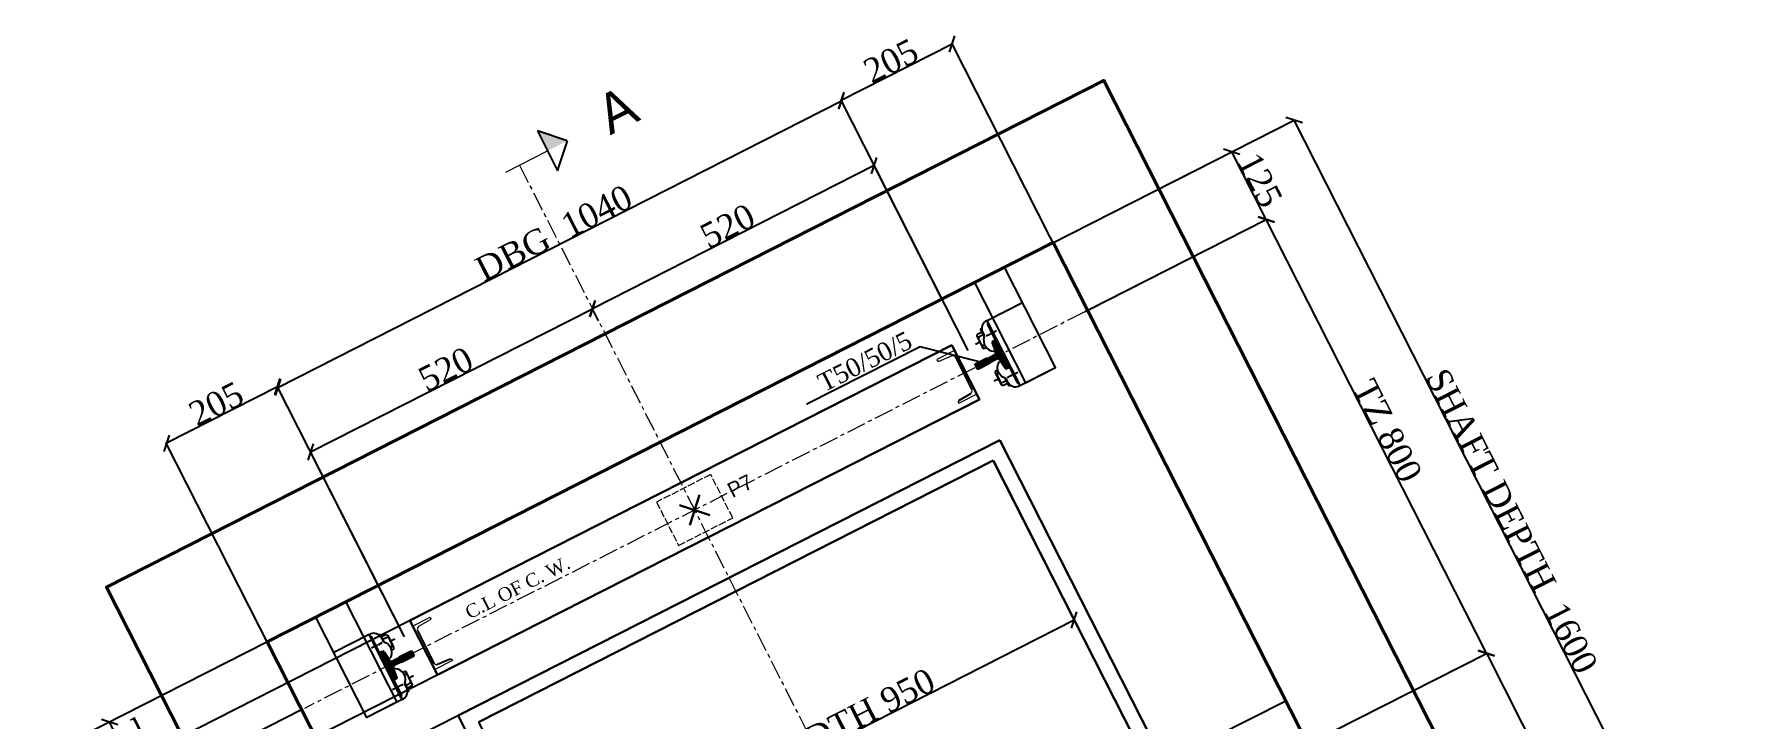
# Model space of a CAD drawing. Header units: millimetres. Extents: x 9028 to 18688, y -22518 to -16466.
# Drawn here: x 9028 to 11839, y -20512 to -19385 of the extents above; entities that cross this region are included whole.
import ezdxf
from ezdxf import colors
from ezdxf.entities.mleader import LeaderData, LeaderLine
from ezdxf.math import Vec2, Vec3

# ---------------------------------------------------------------- set-up
doc = ezdxf.new("R2010")
doc.units = ezdxf.units.MM
for name, pattern in [('ACAD_ISO02W100', [15, 12, -3]), ('ACAD_ISO10W100', [18, 12, -3, 0, -3]), ('CENTER', [50.8, 31.75, -6.35, 6.35, -6.35]), ('CENTER2', [28.575, 19.05, -3.175, 3.175, -3.175])]:
    doc.linetypes.add(name, pattern=pattern)
for name, color, linetype in [('7', 6, 'ACAD_ISO10W100'), ('PDF_0', 7, 'Continuous'), ('PDF_gide rail', 7, 'Continuous')]:
    doc.layers.add(name, color=color, linetype=linetype)
for name, color, linetype, lineweight in [('Car', 3, 'Continuous', 18), ('CL', 2, 'CENTER', 0), ('DL', 8, 'ACAD_ISO02W100', 0), ('step&guides', 3, 'Continuous', 30), ('Wall', 1, 'Continuous', 50)]:
    doc.layers.add(name, color=color, linetype=linetype, lineweight=lineweight)
doc.styles.add('nassar2', font='cent.shx', dxfattribs={"height": 60})
doc.styles.add('top', font='cent.shx', dxfattribs={"height": 40})
doc.dimstyles.new('top', dxfattribs={"dimtxt": 35, "dimasz": 20, "dimexe": 1.25, "dimexo": 0.625, "dimtad": 1, "dimtxsty": 'top', "dimblk": 'OBLIQUE', "dimcen": 2.5, "dimadec": 0, "dimazin": 0, "dimtfac": 1, "dimtmove": 0, "dimatfit": 3, "dimldrblk": 'OBLIQUE', "dimfxl": 1, "dimarcsym": 0})
pattern_1 = [(71.9290164, (29973.86928, -20590.56033), (-0.11883411825, 0.0387743774), [])]

# ---------------------------------------------------------------- blocks, each defined once
blk = doc.blocks.new('_Oblique')
at = {"color": 0, "linetype": 'ByBlock', "lineweight": -2}
blk.add_line((-0.5, -0.5), (0.5, 0.5), dxfattribs=at)
blk = doc.blocks.new('*D3')
at = {"color": 0, "lineweight": -2, "transparency": 16777216}
for p, q in [((9482.6, -20071.9), (9946.3, -19836.4)), ((9952.5, -19848.6), (9945.7, -19835.2)), ((9593.9, -20290.9), (9482.1, -20070.7))]:
    blk.add_line(p, q, dxfattribs=at)
at = {"layer": 'Defpoints', "color": 0, "transparency": 16777216}
for p in [(9946.3, -19836.4), (9952.8, -19849.2), (9594.2, -20291.5)]:
    blk.add_point(p, dxfattribs=at)
at = {"color": 0, "lineweight": -2, "transparency": 16777216, "xscale": 20, "yscale": 20, "zscale": 20}
for p, rotation in [((9946.3, -19836.4), 26.92901637119429), ((9482.6, -20071.9), 206.9290163711943)]:
    blk.add_blockref('_Oblique', p, dxfattribs=dict(at, rotation=rotation))
at = {"color": 0, "transparency": 16777216, "insert": (9705.1, -19935.7), "char_height": 40, "attachment_point": 5, "rotation": 26.929, "style": 'top'}
blk.add_mtext('520', dxfattribs=at)
blk = doc.blocks.new('*D4')
at = {"color": 0, "lineweight": -2, "transparency": 16777216}
for p, q in [((10409.9, -19600.9), (9946.3, -19836.4)), ((10521.2, -19819.9), (10409.3, -19599.7)), ((9956.5, -19856.5), (9945.7, -19835.2))]:
    blk.add_line(p, q, dxfattribs=at)
at = {"layer": 'Defpoints', "color": 0, "transparency": 16777216}
for p in [(9946.3, -19836.4), (10521.4, -19820.5), (9956.8, -19857.1)]:
    blk.add_point(p, dxfattribs=at)
at = {"color": 0, "lineweight": -2, "transparency": 16777216, "xscale": 20, "yscale": 20, "zscale": 20}
for p, rotation in [((10409.9, -19600.9), 26.92901637119424), ((9946.3, -19836.4), 206.9290163711943)]:
    blk.add_blockref('_Oblique', p, dxfattribs=dict(at, rotation=rotation))
at = {"color": 0, "transparency": 16777216, "insert": (10168.7, -19700.2), "char_height": 40, "attachment_point": 5, "rotation": 26.929, "style": 'top'}
blk.add_mtext('520', dxfattribs=at)
blk = doc.blocks.new('*D5')
at = {"color": 0, "lineweight": -2, "transparency": 16777216}
for p, q in [((9428.7, -19965.7), (10356, -19494.7)), ((10564.3, -19904.9), (10355.4, -19493.6)), ((9637.1, -20375.9), (9428.2, -19964.6))]:
    blk.add_line(p, q, dxfattribs=at)
at = {"layer": 'Defpoints', "color": 0, "transparency": 16777216}
for p in [(10356, -19494.7), (10564.6, -19905.4), (9637.3, -20376.4)]:
    blk.add_point(p, dxfattribs=at)
at = {"color": 0, "lineweight": -2, "transparency": 16777216, "xscale": 20, "yscale": 20, "zscale": 20}
for p, rotation in [((10356, -19494.7), 26.92901637119429), ((9428.7, -19965.7), 206.9290163711943)]:
    blk.add_blockref('_Oblique', p, dxfattribs=dict(at, rotation=rotation))
at = {"color": 0, "transparency": 16777216, "insert": (9883, -19711.8), "char_height": 40, "attachment_point": 5, "rotation": 26.929, "style": 'top'}
blk.add_mtext('DBG  1040', dxfattribs=at)
blk = doc.blocks.new('*D6')
at = {"color": 0, "lineweight": -2, "transparency": 16777216}
for p, q in [((9428.2, -19964.6), (9245.4, -20057.5)), ((9634.4, -20370.7), (9427.6, -19963.5)), ((9467.8, -20495.2), (9244.8, -20056.3))]:
    blk.add_line(p, q, dxfattribs=at)
at = {"layer": 'Defpoints', "color": 0, "transparency": 16777216}
for p in [(9245.4, -20057.5), (9634.7, -20371.2), (9468.1, -20495.8)]:
    blk.add_point(p, dxfattribs=at)
at = {"color": 0, "lineweight": -2, "transparency": 16777216, "xscale": 20, "yscale": 20, "zscale": 20}
for p, rotation in [((9428.2, -19964.6), 26.92901637119424), ((9245.4, -20057.5), 206.9290163711943)]:
    blk.add_blockref('_Oblique', p, dxfattribs=dict(at, rotation=rotation))
at = {"color": 0, "transparency": 16777216, "insert": (9327.4, -19992.7), "char_height": 40, "attachment_point": 5, "rotation": 26.929, "style": 'top'}
blk.add_mtext('205', dxfattribs=at)
blk = doc.blocks.new('*D7')
at = {"color": 0, "lineweight": -2, "transparency": 16777216}
for p, q in [((10355.4, -19493.6), (10538.2, -19400.8)), ((10760.5, -19838.5), (10537.6, -19399.7)), ((10564.3, -19904.9), (10354.8, -19492.5))]:
    blk.add_line(p, q, dxfattribs=at)
at = {"layer": 'Defpoints', "color": 0, "transparency": 16777216}
for p in [(10538.2, -19400.8), (10760.8, -19839.1), (10564.6, -19905.4)]:
    blk.add_point(p, dxfattribs=at)
at = {"color": 0, "lineweight": -2, "transparency": 16777216, "xscale": 20, "yscale": 20, "zscale": 20}
for p, rotation in [((10538.2, -19400.8), 26.92901637119427), ((10355.4, -19493.6), 206.9290163711943)]:
    blk.add_blockref('_Oblique', p, dxfattribs=dict(at, rotation=rotation))
at = {"color": 0, "transparency": 16777216, "insert": (10437.4, -19428.8), "char_height": 40, "attachment_point": 5, "rotation": 26.929, "style": 'top'}
blk.add_mtext('205', dxfattribs=at)
blk = doc.blocks.new('*D15')
at = {"color": 0, "lineweight": -2, "transparency": 16777216}
for p, q in [((10910.9, -19622.7), (10999.3, -19577.8)), ((11054.8, -19689.8), (10998.2, -19578.3)), ((10756.9, -19841.1), (11055.9, -19689.2))]:
    blk.add_line(p, q, dxfattribs=at)
at = {"layer": 'Defpoints', "color": 0, "transparency": 16777216}
for p in [(10998.2, -19578.3), (10910.3, -19623), (10756.4, -19841.4)]:
    blk.add_point(p, dxfattribs=at)
at = {"color": 0, "lineweight": -2, "transparency": 16777216, "xscale": 20, "yscale": 20, "zscale": 20}
for p, rotation in [((10998.2, -19578.3), 116.9290163711014), ((11054.8, -19689.8), 296.9290163711014)]:
    blk.add_blockref('_Oblique', p, dxfattribs=dict(at, rotation=rotation))
at = {"color": 0, "transparency": 16777216, "insert": (11044.9, -19624.7), "char_height": 40, "attachment_point": 5, "rotation": 296.929, "style": 'top'}
blk.add_mtext('125', dxfattribs=at)
blk = doc.blocks.new('*D16')
at = {"color": 0, "lineweight": -2, "transparency": 16777216}
for p, q in [((11119.2, -20554.3), (11418.3, -20402.5)), ((11417.1, -20403), (11722.8, -21004.8)), ((11429.4, -21153.9), (11724, -21004.3))]:
    blk.add_line(p, q, dxfattribs=at)
at = {"layer": 'Defpoints', "color": 0, "transparency": 16777216}
for p in [(11118.7, -20554.6), (11722.8, -21004.8), (11428.8, -21154.2)]:
    blk.add_point(p, dxfattribs=at)
at = {"color": 0, "lineweight": -2, "transparency": 16777216, "xscale": 20, "yscale": 20, "zscale": 20}
for p, rotation in [((11417.1, -20403), 116.9290163711014), ((11722.8, -21004.8), 296.9290163711014)]:
    blk.add_blockref('_Oblique', p, dxfattribs=dict(at, rotation=rotation))
at = {"color": 0, "transparency": 16777216, "insert": (11588.4, -20694.6), "char_height": 40, "attachment_point": 5, "rotation": 296.929, "style": 'top'}
blk.add_mtext('675', dxfattribs=at)
blk = doc.blocks.new('*D17')
at = {"color": 0, "lineweight": -2, "transparency": 16777216}
for p, q in [((10761.4, -19838.8), (11055.9, -19689.2)), ((11417.1, -20403), (11054.8, -19689.8)), ((11119.2, -20554.3), (11418.3, -20402.5))]:
    blk.add_line(p, q, dxfattribs=at)
at = {"layer": 'Defpoints', "color": 0, "transparency": 16777216}
for p in [(11054.8, -19689.8), (10760.8, -19839.1), (11118.7, -20554.6)]:
    blk.add_point(p, dxfattribs=at)
at = {"color": 0, "lineweight": -2, "transparency": 16777216, "xscale": 20, "yscale": 20, "zscale": 20}
for p, rotation in [((11054.8, -19689.8), 116.9290163711014), ((11417.1, -20403), 296.9290163711014)]:
    blk.add_blockref('_Oblique', p, dxfattribs=dict(at, rotation=rotation))
at = {"color": 0, "transparency": 16777216, "insert": (11254.4, -20037), "char_height": 40, "attachment_point": 5, "rotation": 296.929, "style": 'top'}
blk.add_mtext('TZ 800', dxfattribs=at)
blk = doc.blocks.new('*D20')
at = {"color": 0, "lineweight": -2, "transparency": 16777216}
for p, q in [((9410.9, -20384.6), (9040.3, -20572.9)), ((9467.5, -20496.1), (9096.9, -20684.3)), ((9098, -20683.8), (9041.4, -20572.3))]:
    blk.add_line(p, q, dxfattribs=at)
at = {"layer": 'Defpoints', "color": 0, "transparency": 16777216}
for p in [(9411.4, -20384.3), (9468.1, -20495.8), (9041.4, -20572.3)]:
    blk.add_point(p, dxfattribs=at)
at = {"color": 0, "lineweight": -2, "transparency": 16777216, "xscale": 20, "yscale": 20, "zscale": 20}
for p, rotation in [((9041.4, -20572.3), 116.9290163711014), ((9098, -20683.8), 296.9290163711014)]:
    blk.add_blockref('_Oblique', p, dxfattribs=dict(at, rotation=rotation))
at = {"color": 0, "transparency": 16777216, "insert": (9088.1, -20618.7), "char_height": 40, "attachment_point": 5, "rotation": 296.929, "style": 'top'}
blk.add_mtext('125', dxfattribs=at)
blk = doc.blocks.new('*D30')
at = {"color": 0, "lineweight": -2, "transparency": 16777216}
for p, q in [((10606.1, -20086.6), (10739.6, -20349.3)), ((9892, -20778.4), (10739, -20348.1)), ((9759.2, -20516.9), (9892.6, -20779.5))]:
    blk.add_line(p, q, dxfattribs=at)
at = {"layer": 'Defpoints', "color": 0, "transparency": 16777216}
for p in [(10605.9, -20086.1), (10739, -20348.1), (9758.9, -20516.3)]:
    blk.add_point(p, dxfattribs=at)
at = {"color": 0, "lineweight": -2, "transparency": 16777216, "xscale": 20, "yscale": 20, "zscale": 20}
for p, rotation in [((10739, -20348.1), 26.92901637119429), ((9892, -20778.4), 206.9290163711943)]:
    blk.add_blockref('_Oblique', p, dxfattribs=dict(at, rotation=rotation))
at = {"color": 0, "transparency": 16777216, "insert": (10306.2, -20544.9), "char_height": 40, "attachment_point": 5, "rotation": 26.929, "style": 'top'}
blk.add_mtext('CAR WIDTH 950', dxfattribs=at)
blk = doc.blocks.new('*D21')
at = {"color": 0, "lineweight": -2, "transparency": 16777216}
for p, q in [((10700.3, -19729.6), (11102, -19525.6)), ((11825.5, -20952.7), (11100.8, -19526.2)), ((11424.9, -21156.2), (11826.6, -20952.1))]:
    blk.add_line(p, q, dxfattribs=at)
at = {"layer": 'Defpoints', "color": 0, "transparency": 16777216}
for p in [(11100.8, -19526.2), (10699.8, -19729.9), (11424.4, -21156.4)]:
    blk.add_point(p, dxfattribs=at)
at = {"color": 0, "lineweight": -2, "transparency": 16777216, "xscale": 20, "yscale": 20, "zscale": 20}
for p, rotation in [((11100.8, -19526.2), 116.9290163711014), ((11825.5, -20952.7), 296.9290163711014)]:
    blk.add_blockref('_Oblique', p, dxfattribs=dict(at, rotation=rotation))
at = {"color": 0, "transparency": 16777216, "insert": (11458.9, -20185.5), "char_height": 40, "attachment_point": 5, "rotation": 296.929, "style": 'top'}
blk.add_mtext('SHAFT DEPTH  1600', dxfattribs=at)
blk = doc.blocks.new('*D31')
at = {"color": 0, "lineweight": -2, "transparency": 16777216}
for p, q in [((9645.5, -20349.6), (9184.8, -20583.6)), ((9690.7, -20438.8), (9230.1, -20672.8)), ((9185.9, -20583), (9231.2, -20672.2))]:
    blk.add_line(p, q, dxfattribs=at)
at = {"layer": 'Defpoints', "color": 0, "transparency": 16777216}
for p in [(9646, -20349.3), (9691.3, -20438.5), (9231.2, -20672.2)]:
    blk.add_point(p, dxfattribs=at)
at = {"color": 0, "lineweight": -2, "transparency": 16777216, "xscale": 20, "yscale": 20, "zscale": 20}
for p, rotation in [((9185.9, -20583), 116.9290163711014), ((9231.2, -20672.2), 296.9290163711014)]:
    blk.add_blockref('_Oblique', p, dxfattribs=dict(at, rotation=rotation))
at = {"color": 0, "transparency": 16777216, "insert": (9226.9, -20618.3), "char_height": 40, "attachment_point": 5, "rotation": 296.929, "style": 'top'}
blk.add_mtext('100', dxfattribs=at)
blk = doc.blocks.new('*D32')
at = {"color": 0, "lineweight": -2, "transparency": 16777216}
for p, q in [((9690.7, -20438.8), (9230.1, -20672.8)), ((9724.7, -20505.6), (9264, -20739.6)), ((9231.2, -20672.2), (9265.1, -20739.1))]:
    blk.add_line(p, q, dxfattribs=at)
at = {"layer": 'Defpoints', "color": 0, "transparency": 16777216}
for p in [(9691.3, -20438.5), (9725.3, -20505.3), (9265.1, -20739.1)]:
    blk.add_point(p, dxfattribs=at)
at = {"color": 0, "lineweight": -2, "transparency": 16777216, "xscale": 20, "yscale": 20, "zscale": 20}
for p, rotation in [((9231.2, -20672.2), 116.9290163711014), ((9265.1, -20739.1), 296.9290163711014)]:
    blk.add_blockref('_Oblique', p, dxfattribs=dict(at, rotation=rotation))
at = {"color": 0, "transparency": 16777216, "insert": (9266.5, -20696.3), "char_height": 40, "attachment_point": 5, "rotation": 296.929, "style": 'top'}
blk.add_mtext('75', dxfattribs=at)
blk = doc.blocks.new('*D23')
at = {"color": 0, "lineweight": -2, "transparency": 16777216}
for p, q in [((9185.9, -20583), (9151.9, -20516.2)), ((9152.5, -20515.9), (9153, -20515.6)), ((9186.4, -20582.8), (9187, -20582.5))]:
    blk.add_line(p, q, dxfattribs=at)
at = {"layer": 'Defpoints', "color": 0, "transparency": 16777216}
for p in [(9151.9, -20516.2), (9151.9, -20516.2), (9185.9, -20583)]:
    blk.add_point(p, dxfattribs=at)
at = {"color": 0, "lineweight": -2, "transparency": 16777216, "xscale": 20, "yscale": 20, "zscale": 20}
for p, rotation in [((9151.9, -20516.2), 116.9290163711014), ((9185.9, -20583), 296.9290163711014)]:
    blk.add_blockref('_Oblique', p, dxfattribs=dict(at, rotation=rotation))
at = {"color": 0, "transparency": 16777216, "insert": (9187.3, -20540.3), "char_height": 40, "attachment_point": 5, "rotation": 296.929, "style": 'top'}
blk.add_mtext('75', dxfattribs=at)

msp = doc.modelspace()

# ---------------------------------------------------------------- hatches: boundary and pattern name
h = msp.add_hatch()
h.set_pattern_fill('ANSI31', color=256, angle=26.929016)
h.set_pattern_definition(pattern_1)
h.paths.add_polyline_path([(10611.257, -19886.91), (10606.533, -19889.31, 0.26508525), (10604.627, -19893.289), (10609.553, -19906.992, -0.36605419), (10607.39, -19912.842), (10596.174, -19918.539), (10595.766, -19917.736), (10575.948, -19927.803), (10578.001, -19931.844), (10622.579, -19909.199)])
h = msp.add_hatch()
h.set_pattern_fill('ANSI31', color=256, angle=26.929016)
h.set_pattern_definition(pattern_1)
edge = h.paths.add_edge_path()
edge.add_line((10634.115, -19931.909), (10629.391, -19934.309))
edge.add_arc((10627.93, -19930.102), 4.453, 229.755892, 289.143056, ccw=False)
edge.add_line((10625.053, -19933.501), (10616.893, -19921.441))
edge.add_arc((10612.885, -19924.138), 4.83, 33.941316, 114.36277)
edge.add_line((10610.893, -19919.738), (10599.677, -19925.435))
edge.add_line((10599.677, -19925.435), (10600.085, -19926.238))
edge.add_line((10600.085, -19926.238), (10580.267, -19936.305))
edge.add_line((10580.267, -19936.305), (10578.001, -19931.844))
edge.add_line((10578.001, -19931.844), (10622.579, -19909.199))
edge.add_line((10622.579, -19909.199), (10634.115, -19931.909))
h = msp.add_hatch()
h.set_pattern_fill('ANSI31', color=256, angle=26.929016)
h.set_pattern_definition(pattern_1)
h.paths.add_polyline_path([(9594.869, -20403.201), (9599.593, -20400.801, -0.26508525), (9603.931, -20401.609), (9612.091, -20413.669, 0.36605419), (9618.091, -20415.372), (9629.307, -20409.675), (9628.899, -20408.872), (9648.717, -20398.805), (9650.77, -20402.845), (9606.191, -20425.49)])
h = msp.add_hatch()
h.set_pattern_fill('ANSI31', color=256, angle=26.929016)
h.set_pattern_definition(pattern_1)
edge = h.paths.add_edge_path()
edge.add_line((9617.727, -20448.2), (9622.451, -20445.8))
edge.add_arc((9619.915, -20442.139), 4.453, 304.714977, 364.102141)
edge.add_line((9624.357, -20441.821), (9619.431, -20428.118))
edge.add_arc((9623.972, -20426.472), 4.83, 479.495263, 559.916717, ccw=False)
edge.add_line((9621.594, -20422.268), (9632.81, -20416.571))
edge.add_line((9632.81, -20416.571), (9633.218, -20417.374))
edge.add_line((9633.218, -20417.374), (9653.036, -20407.307))
edge.add_line((9653.036, -20407.307), (9650.77, -20402.845))
edge.add_line((9650.77, -20402.845), (9606.191, -20425.49))
edge.add_line((9606.191, -20425.49), (9617.727, -20448.2))
at = {"layer": 'Car', "lineweight": 25, "ltscale": 4, "transparency": 16777216}
h = msp.add_hatch(color=256, dxfattribs=at)
h.dxf.hatch_style = 1
h.paths.add_polyline_path([(9872.353, -19576.786), (9855.799, -19543.974), (9904.968, -19560.331)])

# ---------------------------------------------------------------- linework, layer by layer
for p, q in [((9415.899, -20382.082), (10699.757, -19729.926)), ((10595.489, -19855.869), (10653.809, -19826.245)), ((10611.364, -19887.121), (10595.489, -19855.869)), ((10606.533, -19889.31), (10611.257, -19886.91)), ((10611.364, -19887.121), (10634.008, -19931.699)), ((10543.398, -19916.222), (10570.546, -19969.667)), ((10595.713, -19917.631), (10575.895, -19927.698)), ((10575.895, -19927.698), (10580.107, -19935.989)), ((10575.895, -19927.698), (10580.107, -19935.989)), ((10580.107, -19935.989), (10575.895, -19927.698)), ((10595.766, -19917.736), (10575.948, -19927.803)), ((10575.948, -19927.803), (10580.16, -19936.095)), ((10575.948, -19927.803), (10580.16, -19936.095)), ((10599.925, -19925.923), (10580.107, -19935.989)), ((10599.978, -19926.028), (10580.16, -19936.095)), ((10596.174, -19918.539), (10595.713, -19917.631)), ((10607.39, -19912.842), (10596.174, -19918.539)), ((10599.463, -19925.014), (10599.925, -19925.923)), ((10610.719, -19919.396), (10599.503, -19925.093)), ((10629.177, -19933.888), (10633.901, -19931.489)), ((10629.177, -19933.888), (10633.781, -19931.55)), ((10634.008, -19931.699), (10649.669, -19962.529)), ((10647.439, -19963.662), (10707.988, -19932.905)), ((9594.976, -20403.411), (9579.101, -20372.16)), ((9658.563, -20365.688), (9685.711, -20419.133)), ((9599.593, -20400.801), (9594.869, -20403.201)), ((9594.976, -20403.411), (9617.62, -20447.989)), ((9628.846, -20408.767), (9648.664, -20398.7)), ((9628.899, -20408.872), (9648.717, -20398.805)), ((9633.057, -20417.058), (9652.876, -20406.991)), ((9633.111, -20417.163), (9652.929, -20407.096)), ((9648.664, -20398.7), (9652.876, -20406.991)), ((9648.664, -20398.7), (9652.876, -20406.991)), ((9652.876, -20406.991), (9648.664, -20398.7)), ((9648.717, -20398.805), (9652.929, -20407.096)), ((9648.717, -20398.805), (9652.929, -20407.096)), ((9618.091, -20415.372), (9629.307, -20409.675)), ((9621.42, -20421.926), (9632.636, -20416.229)), ((9629.307, -20409.675), (9628.846, -20408.767)), ((9632.596, -20416.15), (9633.057, -20417.058)), ((9622.238, -20445.379), (9617.513, -20447.779)), ((9617.62, -20447.989), (9633.281, -20478.82)), ((9622.238, -20445.379), (9617.634, -20447.718)), ((10971, -20539.912), (11086.904, -20481.036))]:
    msp.add_line(p, q)
for points in [[(10658.585, -19958.001), (10707.988, -19932.905), (10624.341, -19768.234), (10574.937, -19793.33)], [(9624.365, -20483.349), (9574.962, -20508.444), (9491.315, -20343.773), (9540.718, -20318.678)]]:
    msp.add_lwpolyline(points, close=True)
for points in [[(9579.101, -20372.16), (9520.782, -20401.784)], [(9633.388, -20479.03), (9606.641, -20492.617)]]:
    msp.add_lwpolyline(points)
at = {"layer": 'Car', "lineweight": 25, "ltscale": 4, "transparency": 33554666}
for p, q in [((9904.968, -19560.331, -114), (9855.799, -19543.974, -114)), ((9855.799, -19543.974, -114), (9888.907, -19609.598, -114)), ((9888.907, -19609.598, -114), (9905.128, -19560.391, -114))]:
    msp.add_line(p, q, dxfattribs=at)
at = {"layer": 'Car', "ltscale": 4, "transparency": 33554666}
msp.add_line((9803.891, -19611.562, -114), (9872.353, -19576.786, -114), dxfattribs=at)
at = {"layer": 'Car', "linetype": 'CENTER2', "lineweight": 30, "ltscale": 4, "transparency": 33554666}
for p, q in [((10106.325, -20192.317), (10122.553, -20142.582)), ((10139.306, -20175.564), (10089.571, -20159.336))]:
    msp.add_line(p, q, dxfattribs=at)
at = {"layer": 'CL'}
for p, q in [((9826.288, -19600.186, -110.467), (11086.923, -22081.917)), ((10756.368, -19841.372), (9472.509, -20493.528))]:
    msp.add_line(p, q, dxfattribs=at)
at = {"layer": 'DL'}
msp.add_lwpolyline([(10088.053, -20225.607), (10177.21, -20180.318), (10140.979, -20108.993), (10051.822, -20154.281)], close=True, dxfattribs=at)
at = {"layer": 'PDF_0', "lineweight": 25}
for points in [[(10586.351, -19869.272), (10584.61, -19870.156), (10590.8, -19882.343, 0.19879356), (10590.676, -19879.942)], [(10578.729, -19879.066, 0.42555746), (10580.762, -19883.062), (10589.032, -19878.861)], [(10594.407, -19900.223), (10590.49, -19902.212, -0.42555746), (10588.456, -19898.217)], [(10590.788, -19882.345, 0.4769017), (10606.317, -19906.369, 0.14500939), (10607.544, -19906.143)], [(10625.516, -19950.711, -0.4769017), (10615.273, -19924.001, -0.14500939), (10616.18, -19923.144)], [(10613.213, -19937.244), (10609.296, -19939.234, 0.42555746), (10611.323, -19943.233)], [(10621.051, -19962.383, -0.42555746), (10619.023, -19958.385), (10627.293, -19954.184)], [(10633.456, -19962.004), (10631.715, -19962.889), (10625.524, -19950.702, -0.19879356), (10627.389, -19952.219)], [(9595.315, -20372.685), (9597.056, -20371.8), (9603.246, -20383.987, -0.19879356), (9601.381, -20382.47)], [(9607.719, -20372.306, -0.42555746), (9609.747, -20376.304), (9601.477, -20380.505)], [(9603.255, -20383.978, -0.4769017), (9613.497, -20410.688, -0.14500939), (9612.591, -20411.546)], [(9615.558, -20397.445), (9619.475, -20395.455, 0.42555746), (9617.447, -20391.456)], [(9637.983, -20452.345, 0.4769017), (9622.454, -20428.32, 0.14500939), (9621.226, -20428.546)], [(9634.363, -20434.466), (9638.28, -20432.477, -0.42555746), (9640.314, -20436.472)], [(9642.42, -20465.417), (9644.161, -20464.533), (9637.97, -20452.346, 0.19879356), (9638.095, -20454.747)], [(9650.042, -20455.623, 0.42555746), (9648.008, -20451.627), (9639.739, -20455.828)]]:
    msp.add_lwpolyline(points, format="xyb", dxfattribs=at)
for points in [[(10595.489, -19855.869), (10593.259, -19857.002)], [(10608.507, -19885.942), (10596.79, -19862.874)], [(10597.058, -19858.958), (10648.314, -19959.862)], [(10648.314, -19959.862), (10597.058, -19858.958)], [(10597.058, -19858.958), (10648.314, -19959.862)], [(10602.397, -19876.818), (10611.325, -19872.283)], [(10576.686, -19894.441), (10583.65, -19890.903)], [(10576.686, -19894.441), (10583.65, -19890.903)], [(10578.551, -19878.709), (10586.821, -19874.509)], [(10578.895, -19881.497), (10588.623, -19900.647)], [(10584.52, -19890.461), (10585.391, -19890.019)], [(10587.912, -19874.502), (10590.565, -19879.725)], [(10591.761, -19896.091), (10588.279, -19897.86)], [(10594.192, -19880.986), (10600.113, -19877.978)], [(10600.672, -19877.694), (10601.597, -19877.224)], [(10603.968, -19893.176), (10608.404, -19904.064)], [(10604.604, -19890.115), (10606.345, -19889.231), (10608.637, -19887.967)], [(10624.543, -19933.679), (10618.366, -19923.676)], [(10607.431, -19954.965), (10614.394, -19951.428)], [(10607.431, -19954.965), (10614.394, -19951.428)], [(10619.186, -19960.815), (10609.458, -19941.665)], [(10614.988, -19941.818), (10611.506, -19943.587)], [(10615.265, -19950.986), (10616.135, -19950.543)], [(10627.389, -19934.971), (10629.13, -19934.087), (10631.503, -19932.981)], [(10630.153, -19957.659), (10627.5, -19952.436)], [(10628.834, -19949.183), (10634.755, -19946.176)], [(10633.061, -19934.28), (10644.779, -19957.348)], [(10635.314, -19945.892), (10636.24, -19945.422)], [(10637.039, -19945.016), (10645.967, -19940.481)], [(10549.338, -19987.322), (10568.896, -19975.799)], [(10621.234, -19962.737), (10629.504, -19958.536)], [(10649.669, -19962.529), (10647.439, -19963.662)], [(9579.101, -20372.16), (9581.331, -20371.027)], [(9580.67, -20375.248), (9631.926, -20476.152)], [(9631.926, -20476.152), (9580.67, -20375.248)], [(9580.67, -20375.248), (9631.926, -20476.152)], [(9595.709, -20400.409), (9583.991, -20377.341)], [(9598.617, -20377.03), (9601.27, -20382.253)], [(9607.536, -20371.952), (9599.266, -20376.153)], [(9609.584, -20373.874), (9619.312, -20393.024)], [(9591.945, -20390.093), (9583.017, -20394.628)], [(9593.67, -20389.217), (9592.744, -20389.687)], [(9600.149, -20385.926), (9594.228, -20388.933)], [(9601.381, -20399.718), (9599.64, -20400.602), (9597.268, -20401.708)], [(9604.227, -20401.01), (9610.404, -20411.014)], [(9613.505, -20383.704), (9612.635, -20384.146)], [(9613.782, -20392.871), (9617.264, -20391.103)], [(9621.34, -20379.724), (9614.376, -20383.261)], [(9621.34, -20379.724), (9614.376, -20383.261)], [(9624.802, -20441.513), (9620.366, -20430.626)], [(9649.875, -20453.192), (9640.147, -20434.042)], [(9712.477, -20412.419), (9691.636, -20421.417)], [(9626.587, -20458.291), (9617.659, -20462.826)], [(9624.166, -20444.574), (9622.425, -20445.458), (9620.133, -20446.722)], [(9620.263, -20448.747), (9631.981, -20471.815)], [(9628.312, -20457.415), (9627.386, -20457.885)], [(9634.791, -20454.123), (9628.87, -20457.131)], [(9637.009, -20438.598), (9640.491, -20436.829)], [(9640.858, -20460.187), (9638.205, -20454.964)], [(9650.219, -20455.98), (9641.95, -20460.18)], [(9644.25, -20444.228), (9643.379, -20444.67)], [(9652.084, -20440.249), (9645.12, -20443.786)], [(9652.084, -20440.249), (9645.12, -20443.786)], [(9633.281, -20478.82), (9635.511, -20477.687)]]:
    msp.add_lwpolyline(points, dxfattribs=at)
at = {"layer": 'PDF_0', "lineweight": 13}
for points in [[(10549.338, -19987.322), (10548.917, -19987.536), (10548.71, -19988.171), (10548.503, -19988.805), (10548.296, -19989.44), (10548.089, -19990.075), (10548.302, -19990.495), (10548.944, -19991.758), (10578.402, -19976.794), (10542.061, -19905.253), (10513.024, -19920.003), (10513.665, -19921.266), (10513.879, -19921.687), (10514.093, -19922.107), (10514.728, -19922.315), (10514.941, -19922.735), (10515.362, -19922.522), (10515.997, -19922.729), (10516.418, -19922.515), (10516.838, -19922.301), (10536.838, -19913.73)], [(9712.477, -20412.419), (9712.898, -20412.205), (9713.533, -20412.412), (9714.167, -20412.619), (9714.802, -20412.827), (9715.436, -20413.034), (9715.65, -20413.454), (9716.291, -20414.717), (9686.833, -20429.681), (9650.493, -20358.14), (9679.53, -20343.39), (9680.172, -20344.652), (9680.385, -20345.073), (9680.599, -20345.494), (9680.392, -20346.129), (9680.606, -20346.549), (9680.185, -20346.763), (9679.978, -20347.398), (9679.557, -20347.611), (9679.136, -20347.825), (9660.419, -20358.921)]]:
    msp.add_lwpolyline(points, dxfattribs=at)
at = {"layer": 'PDF_0', "lineweight": 25}
for centre, radius, start, end in [((10600.534, -19868.785), 13.848, 121.693317, 205.376721), ((10599.576, -19861.605), 3.062, 136.903806, 204.494386), ((10613.573, -19875.977), 33.439, 192.679402, 221.178631), ((10606.94, -19892.196), 3.129, 138.301889, 198.236527), ((10606.692, -19887.075), 2.139, 335.361259, 31.969803), ((10607.382, -19904.859), 1.295, 277.183069, 37.881444), ((10644.097, -19936.066), 33.439, 192.679402, 221.178631), ((10627.086, -19931.857), 3.129, 215.621506, 275.556144), ((10642.214, -19950.838), 13.848, 208.481312, 292.164715), ((10631.076, -19935.078), 2.139, 21.88823, 78.496774), ((10647.447, -19955.846), 3.062, 209.363647, 276.954226), ((9581.323, -20378.843), 3.062, 29.363647, 96.954226), ((9586.556, -20383.851), 13.848, 28.481312, 112.164715), ((9584.673, -20398.623), 33.439, 12.679402, 41.178631), ((9597.694, -20399.612), 2.139, 201.88823, 258.496774), ((9601.684, -20402.832), 3.129, 35.621506, 95.556144), ((9611.649, -20410.657), 1.295, 195.976588, 316.674963), ((9622.078, -20447.614), 2.139, 155.361259, 211.969803), ((9621.83, -20442.493), 3.129, 318.301889, 18.236527), ((9628.236, -20465.904), 13.848, 301.693317, 25.376721), ((9615.197, -20458.712), 33.439, 12.679402, 41.178631), ((9629.194, -20473.084), 3.062, 316.903806, 24.494386)]:
    msp.add_arc(centre, radius, start, end, dxfattribs=at)
at = {"layer": 'PDF_0', "lineweight": 13}
for centre, radius, start, end in [((10538.351, -19919.627), 6.088, 34.013061, 104.39235), ((10565.916, -19971.691), 5.052, 300.290859, 23.611486), ((9664.289, -20363.621), 6.088, 129.465683, 199.844972), ((9690.075, -20416.588), 5.052, 210.246546, 293.567174)]:
    msp.add_arc(centre, radius, start, end, dxfattribs=at)
at = {"layer": 'PDF_gide rail', "lineweight": 25}
for points in [[(10604.627, -19893.289), (10609.611, -19907.045)], [(10624.84, -19933.08), (10616.671, -19920.943)], [(10624.84, -19933.08), (10616.671, -19920.943)], [(9603.931, -20401.609), (9612.1, -20413.746)], [(9624.143, -20441.4), (9619.159, -20427.645)], [(9624.143, -20441.4), (9619.159, -20427.645)]]:
    msp.add_lwpolyline(points, dxfattribs=at)
for centre, radius, start, end in [((10609.069, -19892.971), 4.453, 124.714977, 184.102141), ((10605.012, -19908.638), 4.83, 299.495263, 20.362059), ((10612.857, -19923.371), 4.514, 31.370453, 118.270119), ((10627.717, -19929.681), 4.453, 229.755892, 289.143056), ((10627.717, -19929.681), 4.453, 229.755892, 289.143056), ((9601.054, -20405.008), 4.453, 49.755892, 109.143056), ((9616.099, -20410.972), 4.83, 213.495974, 294.36277), ((9623.37, -20425.997), 4.514, 115.587914, 202.48758), ((9619.701, -20441.719), 4.453, 304.714977, 4.102141), ((9619.701, -20441.719), 4.453, 304.714977, 4.102141)]:
    msp.add_arc(centre, radius, start, end, dxfattribs=at)
at = {"layer": 'step&guides'}
for p, q in [((9725.265, -20505.339), (10616.834, -20052.453)), ((10616.834, -20052.453), (11182.941, -21166.913)), ((9758.877, -20516.306), (10605.866, -20086.064)), ((10605.866, -20086.064), (11149.33, -21155.946)), ((9725.265, -20505.339), (10291.373, -21619.799))]:
    msp.add_line(p, q, dxfattribs=at)
msp.add_lwpolyline([(9691.299, -20438.471), (10582.876, -19985.602), (10537.587, -19896.445), (9646.01, -20349.314)], close=True, dxfattribs=at)
at = {"layer": 'Wall'}
for points in [[(11350.012, -21418.532), (11693.266, -21244.171), (10787.493, -19461.035), (9147.008, -20294.345), (10052.78, -22077.482), (10396.034, -21903.121)], [(10305.457, -21724.807), (10136.059, -21810.856), (9411.441, -20384.346), (10704.215, -19727.661), (11428.833, -21154.17), (11259.435, -21240.219)]]:
    msp.add_lwpolyline(points, dxfattribs=at)

# ---------------------------------------------------------------- texts
at = {"ltscale": 4, "transparency": 33554666, "insert": (9998.153, -19467.126, -114), "char_height": 65, "attachment_point": 3, "rotation": 26.65697}
msp.add_mtext_dynamic_manual_height_columns('A', width=315.98199, gutter_width=125, heights=[0], dxfattribs=at)
at = {"linetype": 'ACAD_ISO02W100', "ltscale": 4, "transparency": 33554666, "insert": (10165.436, -20125.868), "char_height": 25, "attachment_point": 1, "rotation": 26.929016}
msp.add_mtext_dynamic_manual_height_columns('P7', width=377.71746, gutter_width=125, heights=[0], dxfattribs=at)
at = {"layer": '7', "ltscale": 4, "rotation": 26.929016}
for s, width, gutter_width, insert, char_height, attachment_point in [('{\\Fcent|c0;T50/50/5}', 812.66208, 175, (10461.77, -19871.994), 30, 3), ('{\\Fcent|c0;C.L OF C. W.}', 920.85121, 12.5, (9734.246, -20327.753), 22, 1)]:
    msp.add_mtext_dynamic_manual_height_columns(s, width=width, gutter_width=gutter_width, heights=[0], dxfattribs=dict(at, insert=insert, char_height=char_height, attachment_point=attachment_point))

# ---------------------------------------------------------------- dimensions: what is measured, and where the dimension line sits
for base, p1, p2, angle, picture, middle in [((10538.168, -19400.775), (10564.573, -19905.409), (10760.826, -19839.107), 206.929016, '*D7', (10437.441, -19428.807)), ((9946.255, -19836.358), (10521.443, -19820.503), (9956.766, -19857.05), 206.929016, '*D4', (10168.722, -19700.219)), ((10998.22, -19578.316), (10756.368, -19841.372), (10910.327, -19622.963), 116.929016, '*D15', (11044.914, -19624.699)), ((9946.255, -19836.358), (9594.212, -20291.505), (9952.782, -19849.207), 26.929016, '*D3', (9705.107, -19935.72)), ((9245.394, -20057.46), (9634.701, -20371.213), (9468.052, -20495.792), 26.929016, '*D6', (9327.439, -19992.651)), ((9041.389, -20572.32), (9468.052, -20495.792), (9411.441, -20384.346), 116.929016, '*D20', (9088.083, -20618.702)), ((11722.838, -21004.826), (11118.677, -20554.626), (11428.833, -21154.17), 116.929016, '*D16', (11588.378, -20694.581))]:
    dim = msp.add_linear_dim(base=base, p1=p1, p2=p2, angle=angle, dimstyle='top')
    dim.commit()
    dim.dimension.update_dxf_attribs({"geometry": picture, "text_midpoint": middle})
for base, p1, p2, angle, text, picture, middle in [((10355.963, -19494.731), (9637.342, -20376.41), (10564.573, -19905.409), 26.929016, 'DBG  <>', '*D5', (9883.006, -19711.844)), ((11054.831, -19689.763), (11118.677, -20554.626), (10760.826, -19839.107), 116.929016, 'TZ <>', '*D17', (11254.374, -20037.049)), ((10738.994, -20348.143), (9758.877, -20516.306), (10605.866, -20086.064), 26.929016, 'CAR WIDTH <>', '*D30', (10306.158, -20544.875))]:
    dim = msp.add_linear_dim(base=base, p1=p1, p2=p2, angle=angle, text=text, dimstyle='top')
    dim.commit()
    dim.dimension.update_dxf_attribs({"geometry": picture, "text_midpoint": middle})
dim = msp.add_linear_dim(base=(11100.837, -19526.19), p1=(11424.375, -21156.435), p2=(10699.757, -19729.926), angle=116.929016, text='SHAFT DEPTH  <>', dimstyle='top')
dim.commit()
dim.dimension.update_dxf_attribs({"geometry": '*D21', "text_midpoint": (11440.502, -20194.867), "dimtype": 160})
for base, p1, p2, picture, middle in [((9231.169, -20672.201), (9646.01, -20349.314), (9691.299, -20438.471), '*D31', (9226.914, -20618.282)), ((9265.136, -20739.069), (9691.299, -20438.471), (9725.265, -20505.339), '*D32', (9266.541, -20696.294)), ((9151.914, -20516.177), (9185.881, -20583.045), (9151.914, -20516.177), '*D23', (9187.286, -20540.27))]:
    dim = msp.add_linear_dim(base=base, p1=p1, p2=p2, angle=116.929016, dimstyle='top', override={"dimtmove": 1})
    dim.commit()
    dim.dimension.update_dxf_attribs({"geometry": picture, "text_midpoint": middle})

# ---------------------------------------------------------------- leaders
ml = msp.add_multileader_mtext('Standard')
ml.set_content('', color=256, style='nassar2')
ml.set_leader_properties()
ml.build(insert=Vec2(0, 0))
ml.multileader.update_dxf_attribs({"text_left_attachment_type": 6, "text_right_attachment_type": 6, "arrow_head_size": 12})
ctx = ml.context
ctx.base_point, ctx.char_height, ctx.arrow_head_size, ctx.landing_gap_size, ctx.plane_origin, ctx.plane_x_axis, ctx.plane_y_axis = Vec3(10299.138, -19993.598), 60, 12, 0.09, Vec3(10522.806, -19746.889), Vec3(0.89156829, 0.45288629), Vec3(-0.45288629, 0.89156829)
ctx.left_attachment, ctx.right_attachment, ctx.text_align_type = 6, 6, 2
notes = []
notes.append((ctx, [(0, (1, 1, 0), (10485.521, -19898.921), (-0.89156829, -0.45288629), 208.871, [(0, [(10590.421, -19925.667)], 0, [])])]))
ctx.mtext.insert, ctx.mtext.text_direction, ctx.mtext.rotation, ctx.mtext.alignment, ctx.mtext.flow_direction = Vec3(10272.045, -19940.063), Vec3(0.89156829, 0.45288629), 0.47, 3, 5
for ctx, leaders in notes:
    for number, flags, end, landing, length, lines in leaders:
        leader = LeaderData()
        leader.index, (leader.has_last_leader_line, leader.has_dogleg_vector, leader.attachment_direction) = number, flags
        leader.last_leader_point, leader.dogleg_vector, leader.dogleg_length = Vec3(end), Vec3(landing), length
        for number, points, colour, breaks in lines:
            line = LeaderLine()
            line.index, line.vertices, line.color, line.breaks = number, Vec3.list(points), colors.encode_raw_color(colour), breaks
            leader.lines.append(line)
        ctx.leaders.append(leader)

doc.saveas('drawing.dxf')
